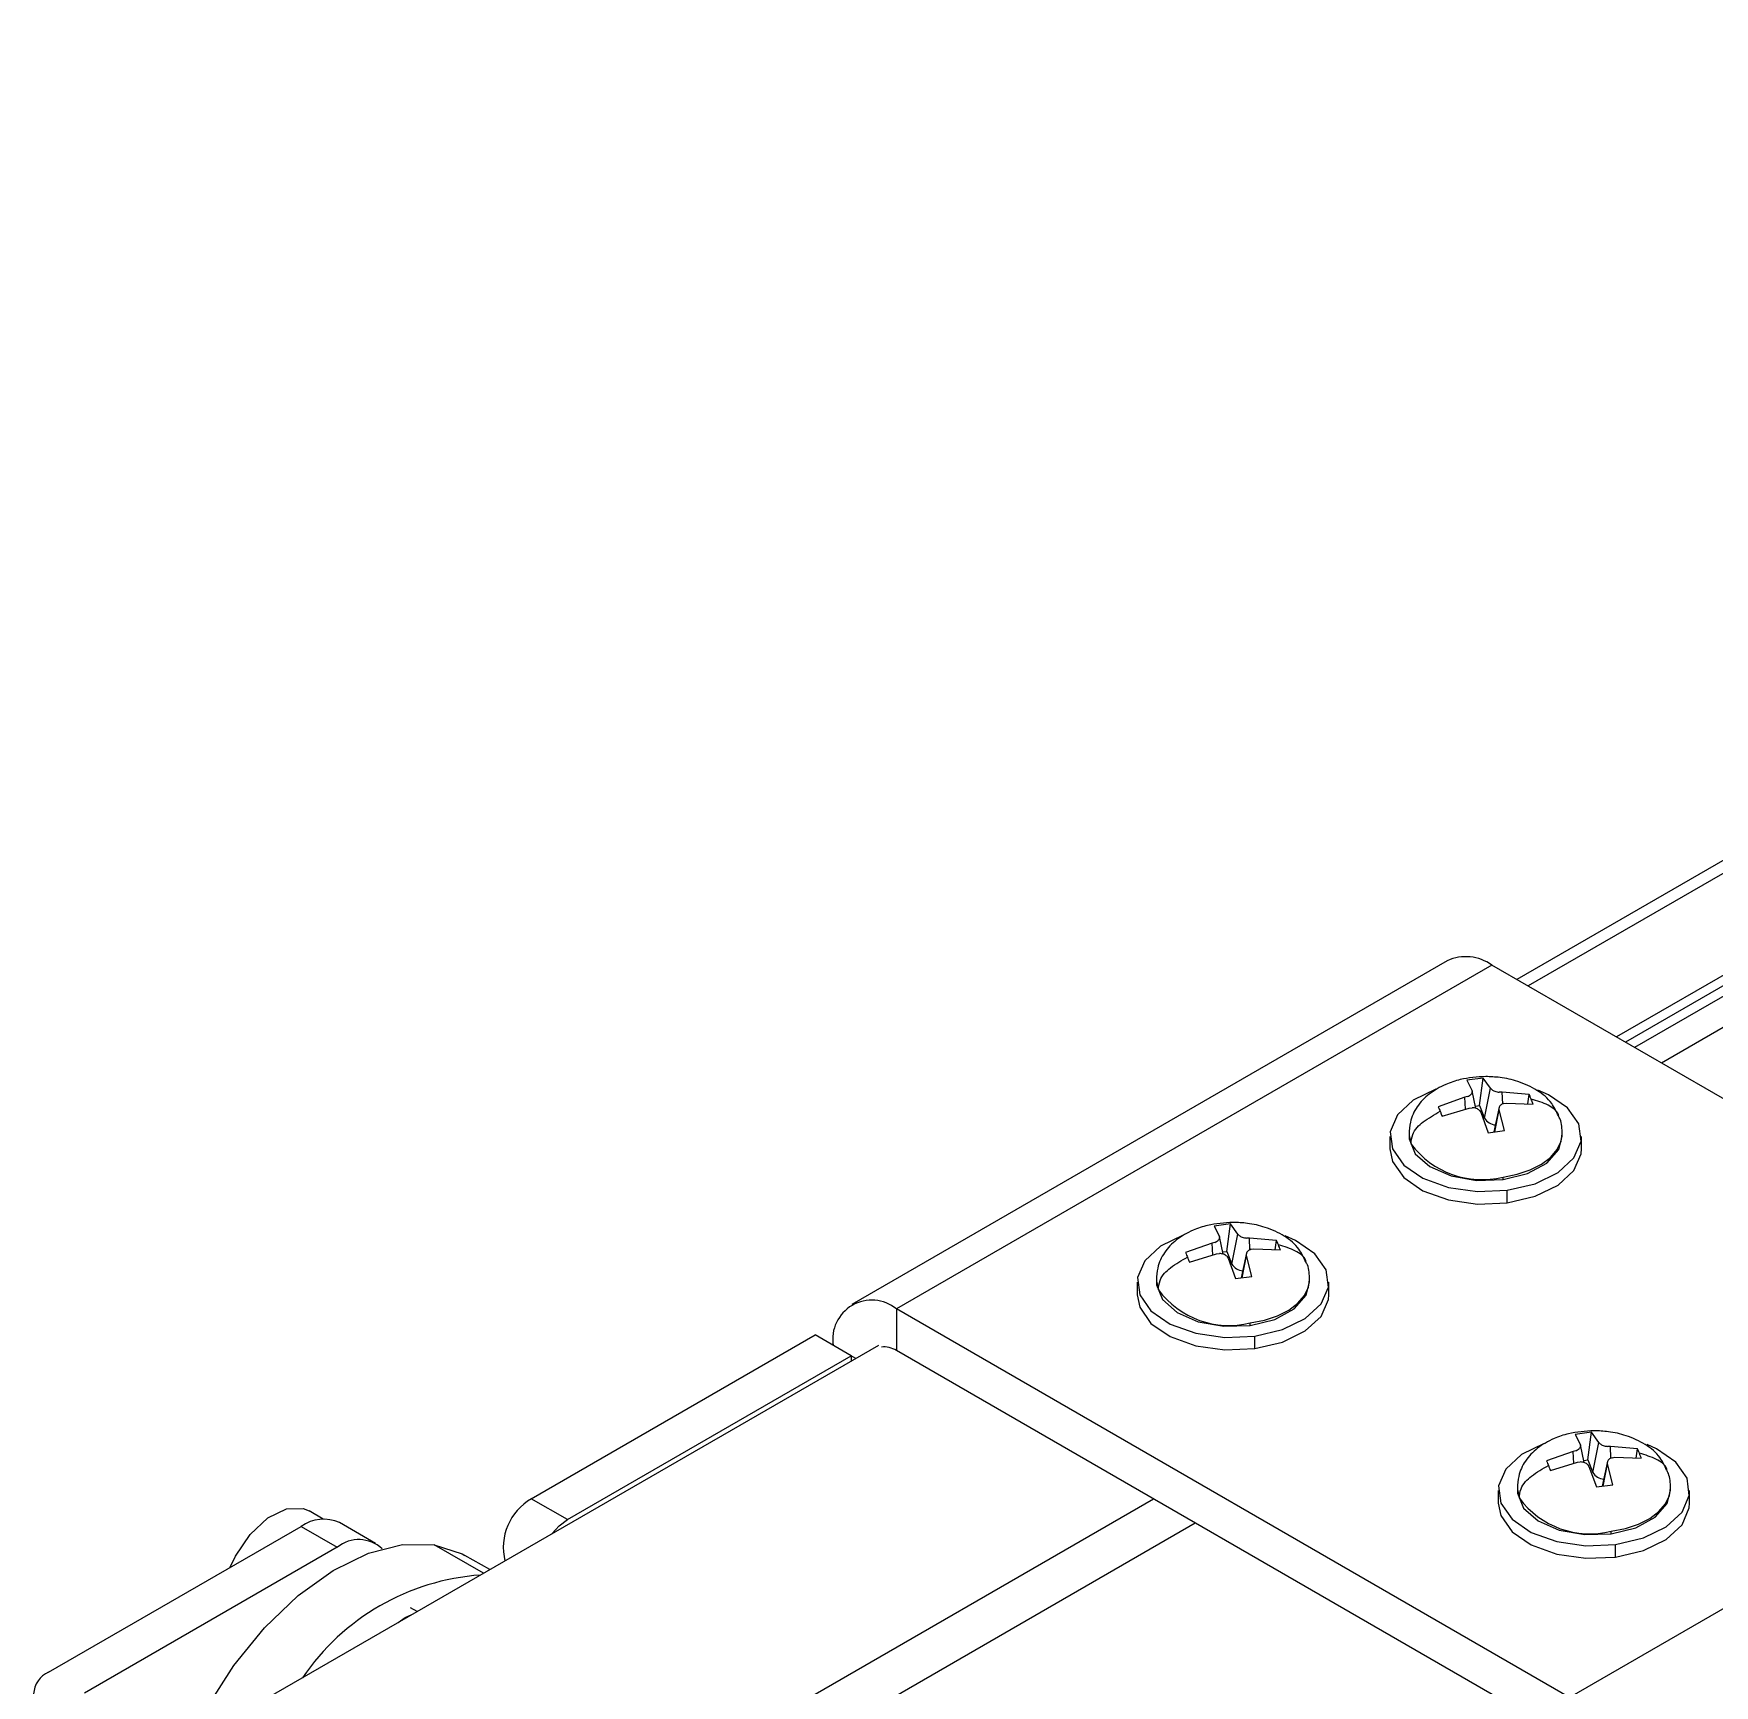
# Model space of a CAD drawing. Header units: millimetres. Extents: x 1258 to 2922, y -135 to 1239.
# Drawn here: x 1636.75 to 1669.67, y 1165.59 to 1197.95 of the extents above; entities that cross this region are included whole.
import ezdxf

# ---------------------------------------------------------------- set-up
doc = ezdxf.new("R2010")
doc.units = ezdxf.units.MM
doc.header["$LTSCALE"] = 6

msp = doc.modelspace()

# ---------------------------------------------------------------- linework, layer by layer
at = {"color": 7, "linetype": 'Continuous', "lineweight": 25}
for p, q in [((1697.902, 1197.953), (1665.802, 1179.422)), ((1699.327, 1196.521), (1667.754, 1178.295)), ((1699.503, 1196.419), (1667.931, 1178.193)), ((1699.68, 1196.317), (1668.108, 1178.091)), ((1700.211, 1196.011), (1668.638, 1177.785)), ((1664.44, 1179.79), (1652.773, 1173.055)), ((1665.315, 1179.704), (1653.647, 1172.968)), ((1678.502, 1172.091), (1665.315, 1179.704)), ((1665.144, 1177.49), (1664.824, 1177.447)), ((1664.824, 1177.447), (1664.924, 1177.243)), ((1665.068, 1176.95), (1665.144, 1177.49)), ((1665.288, 1177.292), (1665.144, 1177.49)), ((1664.783, 1177.113), (1664.263, 1176.927)), ((1664.835, 1177.129), (1664.783, 1177.113)), ((1664.924, 1177.243), (1664.928, 1177.215)), ((1665.001, 1176.897), (1664.926, 1177.242)), ((1665.168, 1176.704), (1665.288, 1177.292)), ((1665.309, 1177.266), (1665.288, 1177.292)), ((1665.514, 1177.211), (1665.458, 1177.212)), ((1666.045, 1177.166), (1665.514, 1177.211)), ((1666.019, 1176.985), (1666.045, 1177.166)), ((1664.337, 1176.742), (1664.868, 1176.903)), ((1664.868, 1176.903), (1664.924, 1176.909)), ((1664.991, 1176.94), (1665.068, 1176.95)), ((1665.068, 1176.95), (1665.168, 1176.704)), ((1665.073, 1176.855), (1665.094, 1176.822)), ((1665.094, 1176.822), (1665.238, 1176.418)), ((1665.456, 1176.918), (1665.351, 1176.434)), ((1665.458, 1176.87), (1665.454, 1176.906)), ((1665.558, 1176.461), (1665.458, 1176.87)), ((1665.547, 1176.992), (1665.599, 1177.001)), ((1665.599, 1177.001), (1666.119, 1176.981)), ((1663.691, 1176.394), (1663.691, 1176.346)), ((1665.238, 1176.418), (1665.558, 1176.461)), ((1666.691, 1176.346), (1666.691, 1176.394)), ((1663.316, 1176.346), (1663.316, 1176.101)), ((1667.066, 1176.101), (1667.066, 1176.346)), ((1665.531, 1175.503), (1665.531, 1175.551)), ((1665.615, 1175.047), (1665.615, 1175.292)), ((1660.194, 1174.632), (1659.874, 1174.589)), ((1659.874, 1174.589), (1659.974, 1174.386)), ((1660.119, 1174.093), (1660.194, 1174.632)), ((1660.338, 1174.435), (1660.194, 1174.632)), ((1660.218, 1173.847), (1660.338, 1174.435)), ((1660.36, 1174.409), (1660.338, 1174.435)), ((1659.834, 1174.255), (1659.313, 1174.07)), ((1659.885, 1174.271), (1659.834, 1174.255)), ((1659.974, 1174.386), (1659.978, 1174.357)), ((1660.051, 1174.039), (1659.976, 1174.385)), ((1660.041, 1174.083), (1660.119, 1174.093)), ((1660.119, 1174.093), (1660.218, 1173.847)), ((1660.564, 1174.353), (1660.508, 1174.355)), ((1661.095, 1174.309), (1660.564, 1174.353)), ((1660.597, 1174.135), (1660.649, 1174.143)), ((1660.649, 1174.143), (1661.169, 1174.124)), ((1661.069, 1174.128), (1661.095, 1174.309)), ((1659.388, 1173.885), (1659.918, 1174.045)), ((1659.918, 1174.045), (1659.974, 1174.051)), ((1660.123, 1173.998), (1660.144, 1173.964)), ((1660.144, 1173.964), (1660.288, 1173.561)), ((1660.507, 1174.061), (1660.401, 1173.576)), ((1660.508, 1174.013), (1660.504, 1174.049)), ((1660.608, 1173.604), (1660.508, 1174.013)), ((1658.366, 1173.489), (1658.366, 1173.244)), ((1658.741, 1173.537), (1658.741, 1173.489)), ((1660.288, 1173.561), (1660.608, 1173.604)), ((1661.741, 1173.489), (1661.741, 1173.537)), ((1662.116, 1173.244), (1662.116, 1173.489)), ((1653.647, 1172.968), (1653.647, 1172.152)), ((1666.835, 1165.355), (1653.647, 1172.968)), ((1646.496, 1169.248), (1652.056, 1172.458)), ((1652.764, 1172.05), (1652.056, 1172.458)), ((1660.581, 1172.645), (1660.581, 1172.693)), ((1653.294, 1172.254), (1640.813, 1165.049)), ((1666.835, 1164.539), (1653.647, 1172.152)), ((1660.666, 1172.189), (1660.666, 1172.434)), ((1647.203, 1168.84), (1652.764, 1172.05)), ((1652.764, 1172.05), (1652.764, 1171.948)), ((1652.852, 1171.998), (1652.764, 1172.049)), ((1678.502, 1172.091), (1666.835, 1165.355)), ((1667.266, 1170.55), (1666.945, 1170.507)), ((1666.945, 1170.507), (1667.046, 1170.304)), ((1667.19, 1170.011), (1667.266, 1170.55)), ((1667.409, 1170.353), (1667.266, 1170.55)), ((1666.905, 1170.173), (1666.384, 1169.988)), ((1666.956, 1170.189), (1666.905, 1170.173)), ((1667.046, 1170.304), (1667.049, 1170.275)), ((1667.122, 1169.957), (1667.047, 1170.303)), ((1667.289, 1169.765), (1667.409, 1170.353)), ((1667.431, 1170.327), (1667.409, 1170.353)), ((1667.635, 1170.271), (1667.579, 1170.273)), ((1668.166, 1170.227), (1667.635, 1170.271)), ((1668.14, 1170.045), (1668.166, 1170.227)), ((1666.459, 1169.803), (1666.989, 1169.963)), ((1666.989, 1169.963), (1667.045, 1169.969)), ((1667.113, 1170.001), (1667.19, 1170.011)), ((1667.19, 1170.011), (1667.289, 1169.765)), ((1667.194, 1169.916), (1667.215, 1169.882)), ((1667.215, 1169.882), (1667.359, 1169.479)), ((1667.578, 1169.979), (1667.472, 1169.494)), ((1667.579, 1169.931), (1667.575, 1169.967)), ((1667.68, 1169.522), (1667.579, 1169.931)), ((1667.668, 1170.053), (1667.72, 1170.061)), ((1667.72, 1170.061), (1668.24, 1170.042)), ((1667.359, 1169.479), (1667.68, 1169.522)), ((1658.686, 1169.243), (1646.117, 1161.987)), ((1647.203, 1168.84), (1646.496, 1169.248)), ((1665.437, 1169.407), (1665.437, 1169.162)), ((1665.812, 1169.455), (1665.812, 1169.407)), ((1668.812, 1169.407), (1668.812, 1169.455)), ((1669.187, 1169.162), (1669.187, 1169.407)), ((1642.42, 1168.851), (1642.144, 1169.01)), ((1637.039, 1165.85), (1641.989, 1168.707)), ((1641.989, 1168.707), (1642.696, 1168.299)), ((1643.446, 1168.374), (1642.739, 1168.782)), ((1646.93, 1161.518), (1659.499, 1168.774)), ((1667.652, 1168.563), (1667.652, 1168.611)), ((1642.696, 1168.299), (1637.746, 1165.442)), ((1667.737, 1168.107), (1667.737, 1168.352)), ((1645.681, 1167.859), (1645.196, 1168.139)), ((1644.259, 1167.038), (1644.132, 1167.112)), ((1643.189, 1166.42), (1643.098, 1166.368))]:
    msp.add_line(p, q, dxfattribs=at)
at = {"color": 8, "linetype": 'Continuous', "lineweight": 25}
for p, q in [((1697.902, 1197.699), (1666.022, 1179.295)), ((1664.794, 1176.88), (1664.783, 1177.113)), ((1665.524, 1176.983), (1665.514, 1177.211)), ((1665.369, 1176.436), (1665.458, 1176.87)), ((1659.844, 1174.023), (1659.834, 1174.255)), ((1660.574, 1174.126), (1660.564, 1174.353)), ((1660.419, 1173.579), (1660.508, 1174.013)), ((1666.915, 1169.941), (1666.905, 1170.173)), ((1667.645, 1170.044), (1667.635, 1170.271)), ((1667.49, 1169.497), (1667.579, 1169.931)), ((1645.562, 1167.79), (1644.594, 1168.348))]:
    msp.add_line(p, q, dxfattribs=at)
at = {"color": 7, "linetype": 'Continuous', "lineweight": 25, "flags": 128}
for points in [[(1664.213, 1177.27), (1663.774, 1177.055), (1663.464, 1176.768), (1663.323, 1176.439), (1663.365, 1176.101), (1663.585, 1175.787), (1663.963, 1175.528), (1664.461, 1175.349), (1665.03, 1175.268), (1665.615, 1175.292)], [(1665.615, 1175.292), (1666.159, 1175.419), (1666.608, 1175.637), (1666.918, 1175.925), (1667.059, 1176.253), (1667.017, 1176.591), (1666.797, 1176.905), (1666.419, 1177.164), (1666.212, 1177.254)], [(1663.316, 1176.101), (1663.365, 1175.856), (1663.585, 1175.542), (1663.963, 1175.283), (1664.461, 1175.104), (1665.03, 1175.023), (1665.615, 1175.047)], [(1663.691, 1176.346), (1663.693, 1176.3), (1663.811, 1176.007), (1664.095, 1175.755), (1664.512, 1175.574), (1665.01, 1175.486), (1665.531, 1175.503)], [(1665.531, 1175.503), (1666.01, 1175.621), (1666.39, 1175.826), (1666.626, 1176.094), (1666.691, 1176.346)], [(1665.615, 1175.047), (1666.159, 1175.174), (1666.608, 1175.392), (1666.918, 1175.68), (1667.059, 1176.008), (1667.066, 1176.101)], [(1659.264, 1174.412), (1658.824, 1174.198), (1658.514, 1173.91), (1658.373, 1173.581), (1658.415, 1173.244), (1658.635, 1172.93), (1659.013, 1172.671), (1659.511, 1172.492), (1660.081, 1172.41), (1660.666, 1172.434)], [(1660.666, 1172.434), (1661.209, 1172.562), (1661.658, 1172.78), (1661.968, 1173.067), (1662.109, 1173.396), (1662.068, 1173.734), (1661.847, 1174.047), (1661.469, 1174.307), (1661.262, 1174.397)], [(1658.741, 1173.489), (1658.743, 1173.442), (1658.861, 1173.149), (1659.146, 1172.897), (1659.562, 1172.717), (1660.061, 1172.629), (1660.581, 1172.645)], [(1660.581, 1172.645), (1661.06, 1172.763), (1661.44, 1172.969), (1661.676, 1173.237), (1661.741, 1173.489)], [(1658.366, 1173.244), (1658.415, 1172.999), (1658.635, 1172.685), (1659.013, 1172.426), (1659.511, 1172.247), (1660.081, 1172.165), (1660.666, 1172.189)], [(1660.666, 1172.189), (1661.209, 1172.317), (1661.658, 1172.535), (1661.968, 1172.822), (1662.109, 1173.151), (1662.116, 1173.244)], [(1666.335, 1170.33), (1665.895, 1170.116), (1665.585, 1169.828), (1665.444, 1169.499), (1665.486, 1169.162), (1665.707, 1168.848), (1666.084, 1168.589), (1666.582, 1168.41), (1667.152, 1168.328), (1667.737, 1168.352)], [(1667.737, 1168.352), (1668.28, 1168.48), (1668.729, 1168.698), (1669.039, 1168.985), (1669.18, 1169.314), (1669.139, 1169.652), (1668.918, 1169.965), (1668.54, 1170.225), (1668.352, 1170.308)], [(1665.437, 1169.162), (1665.486, 1168.917), (1665.707, 1168.603), (1666.084, 1168.344), (1666.582, 1168.165), (1667.152, 1168.083), (1667.737, 1168.107)], [(1665.812, 1169.407), (1665.814, 1169.36), (1665.932, 1169.067), (1666.217, 1168.815), (1666.633, 1168.635), (1667.132, 1168.547), (1667.652, 1168.563)], [(1667.652, 1168.563), (1668.131, 1168.681), (1668.512, 1168.886), (1668.747, 1169.155), (1668.812, 1169.407)], [(1667.737, 1168.107), (1668.28, 1168.235), (1668.729, 1168.453), (1669.039, 1168.74), (1669.18, 1169.069), (1669.187, 1169.162)], [(1640.598, 1167.905), (1640.702, 1168.126), (1640.988, 1168.55), (1641.337, 1168.872), (1641.699, 1169.049), (1642.028, 1169.058), (1642.144, 1169.01)], [(1646.9, 1168.562), (1647.042, 1168.72), (1647.203, 1168.84)], [(1639.722, 1159.884), (1639.461, 1160.294), (1639.245, 1160.93), (1639.161, 1161.677), (1639.214, 1162.505), (1639.4, 1163.383), (1639.713, 1164.278), (1640.141, 1165.155), (1640.667, 1165.98), (1641.271, 1166.721), (1641.929, 1167.351), (1642.617, 1167.844), (1643.308, 1168.183), (1643.976, 1168.353), (1644.594, 1168.348)], [(1644.594, 1168.348), (1645.14, 1168.17), (1645.196, 1168.139)], [(1643.891, 1166.825), (1644.027, 1166.923), (1644.155, 1166.978)]]:
    msp.add_lwpolyline(points, dxfattribs=at)
at = {"color": 8, "linetype": 'Continuous', "lineweight": 25, "flags": 128}
for points in [[(1663.691, 1176.394), (1663.692, 1176.366), (1663.73, 1176.198)], [(1665.531, 1175.551), (1665.809, 1175.605), (1666.064, 1175.69), (1666.285, 1175.802), (1666.464, 1175.936), (1666.594, 1176.088), (1666.671, 1176.252), (1666.691, 1176.398)], [(1658.741, 1173.537), (1658.742, 1173.509), (1658.78, 1173.341)], [(1660.581, 1172.693), (1660.859, 1172.748), (1661.114, 1172.832), (1661.335, 1172.944), (1661.514, 1173.079), (1661.645, 1173.231), (1661.721, 1173.395), (1661.741, 1173.54)], [(1665.812, 1169.455), (1665.813, 1169.427), (1665.851, 1169.259)], [(1667.652, 1168.611), (1667.93, 1168.666), (1668.185, 1168.75), (1668.406, 1168.862), (1668.586, 1168.997), (1668.716, 1169.149), (1668.792, 1169.313), (1668.812, 1169.458)]]:
    msp.add_lwpolyline(points, dxfattribs=at)
at = {"color": 7, "linetype": 'Continuous', "lineweight": 25}
for centre, radius, start, end in [((1664.802, 1178.988), 0.88, 54.3824, 114.3071), ((1665.406, 1176.851), 0.28, 211.7421, 264.9778), ((1665.115, 1177.222), 1.722, 216.4737, 283.9729), ((1660.456, 1173.994), 0.28, 211.7421, 264.9778), ((1653.164, 1172.376), 0.764, 50.7967, 189.214), ((1660.165, 1174.364), 1.722, 216.4737, 283.9729), ((1653.409, 1171.786), 0.437, 56.9536, 97.2374), ((1667.527, 1169.912), 0.28, 211.7421, 264.9778), ((1647.053, 1168.293), 1.105, 120.2301, 193.7356), ((1667.236, 1170.282), 1.722, 216.4737, 283.9729), ((1642.428, 1168.094), 0.754, 65.6929, 125.6176), ((1643.118, 1167.779), 0.669, 47.1184, 129.015), ((1645.832, 1163.153), 4.613, 94.1287, 145.8659), ((1637.239, 1165.4), 0.492, 113.904, 177.2969)]:
    msp.add_arc(centre, radius, start, end, dxfattribs=at)
for points, knots in [([(1665.191, 1177.52), (1665.023, 1177.509), (1664.752, 1177.49), (1664.374, 1177.361), (1664.074, 1177.19), (1663.838, 1176.942), (1663.709, 1176.671), (1663.696, 1176.473), (1663.691, 1176.394)], [0, 0, 0, 0, 0.22537, 0.362542, 0.544663, 0.721288, 0.889007, 1, 1, 1, 1]), ([(1666.615, 1176.749), (1666.576, 1176.834), (1666.485, 1177.035), (1666.207, 1177.26), (1665.851, 1177.426), (1665.499, 1177.508), (1665.285, 1177.516), (1665.191, 1177.52)], [0, 0, 0, 0, 0.173893, 0.411697, 0.648997, 0.845503, 1, 1, 1, 1]), ([(1664.835, 1177.129), (1664.848, 1177.135), (1664.873, 1177.146), (1664.901, 1177.167), (1664.921, 1177.191), (1664.926, 1177.207), (1664.928, 1177.215)], [0, 0, 0, 0, 0.250273, 0.5, 0.749727, 1, 1, 1, 1]), ([(1665.309, 1177.266), (1665.318, 1177.259), (1665.335, 1177.246), (1665.372, 1177.23), (1665.413, 1177.218), (1665.443, 1177.214), (1665.458, 1177.212)], [0, 0, 0, 0, 0.2502728, 0.5, 0.7497272, 1, 1, 1, 1]), ([(1666.083, 1177.078), (1666.076, 1177.095), (1666.063, 1177.126), (1666.05, 1177.154), (1666.045, 1177.166)], [0, 0, 0, 0, 0.5598693, 1, 1, 1, 1]), ([(1666.119, 1176.981), (1666.112, 1177), (1666.101, 1177.034), (1666.088, 1177.065), (1666.083, 1177.078)], [0, 0, 0, 0, 0.560075, 1, 1, 1, 1]), ([(1663.73, 1176.198), (1663.735, 1176.261), (1663.744, 1176.373), (1663.84, 1176.524), (1664.023, 1176.682), (1664.185, 1176.774), (1664.299, 1176.839)], [0, 0, 0, 0, 0.233001, 0.418435, 0.591328, 1, 1, 1, 1]), ([(1664.263, 1176.927), (1664.27, 1176.911), (1664.281, 1176.883), (1664.294, 1176.853), (1664.299, 1176.839)], [0, 0, 0, 0, 0.5600747, 1, 1, 1, 1]), ([(1664.299, 1176.839), (1664.306, 1176.822), (1664.319, 1176.79), (1664.332, 1176.757), (1664.337, 1176.742)], [0, 0, 0, 0, 0.559869, 1, 1, 1, 1]), ([(1665.073, 1176.855), (1665.064, 1176.863), (1665.047, 1176.879), (1665.01, 1176.895), (1664.969, 1176.907), (1664.939, 1176.908), (1664.924, 1176.909)], [0, 0, 0, 0, 0.2502728, 0.5, 0.7497272, 1, 1, 1, 1]), ([(1665.547, 1176.992), (1665.534, 1176.988), (1665.509, 1176.979), (1665.481, 1176.959), (1665.461, 1176.934), (1665.456, 1176.916), (1665.454, 1176.906)], [0, 0, 0, 0, 0.250273, 0.5, 0.749727, 1, 1, 1, 1]), ([(1666.691, 1176.394), (1666.688, 1176.498), (1666.685, 1176.628), (1666.627, 1176.728), (1666.615, 1176.749)], [0, 0, 0, 0, 0.791542, 1, 1, 1, 1]), ([(1660.241, 1174.663), (1660.073, 1174.651), (1659.802, 1174.633), (1659.424, 1174.504), (1659.125, 1174.333), (1658.888, 1174.084), (1658.76, 1173.813), (1658.746, 1173.615), (1658.741, 1173.537)], [0, 0, 0, 0, 0.22537, 0.362542, 0.544663, 0.721288, 0.889007, 1, 1, 1, 1]), ([(1661.665, 1173.891), (1661.626, 1173.976), (1661.535, 1174.177), (1661.257, 1174.403), (1660.901, 1174.569), (1660.549, 1174.65), (1660.335, 1174.659), (1660.241, 1174.663)], [0, 0, 0, 0, 0.173893, 0.411697, 0.648997, 0.845503, 1, 1, 1, 1]), ([(1659.885, 1174.271), (1659.898, 1174.277), (1659.923, 1174.288), (1659.951, 1174.31), (1659.971, 1174.333), (1659.976, 1174.349), (1659.978, 1174.357)], [0, 0, 0, 0, 0.250273, 0.5, 0.749727, 1, 1, 1, 1]), ([(1660.36, 1174.409), (1660.368, 1174.402), (1660.386, 1174.389), (1660.422, 1174.373), (1660.463, 1174.361), (1660.493, 1174.357), (1660.508, 1174.355)], [0, 0, 0, 0, 0.2502728, 0.5, 0.7497272, 1, 1, 1, 1]), ([(1660.597, 1174.135), (1660.585, 1174.13), (1660.56, 1174.122), (1660.531, 1174.101), (1660.511, 1174.077), (1660.507, 1174.058), (1660.504, 1174.049)], [0, 0, 0, 0, 0.250273, 0.5, 0.749727, 1, 1, 1, 1]), ([(1661.133, 1174.221), (1661.126, 1174.238), (1661.113, 1174.268), (1661.1, 1174.296), (1661.095, 1174.309)], [0, 0, 0, 0, 0.5598693, 1, 1, 1, 1]), ([(1661.169, 1174.124), (1661.163, 1174.143), (1661.151, 1174.176), (1661.138, 1174.207), (1661.133, 1174.221)], [0, 0, 0, 0, 0.560075, 1, 1, 1, 1]), ([(1658.78, 1173.341), (1658.785, 1173.403), (1658.794, 1173.515), (1658.89, 1173.667), (1659.073, 1173.824), (1659.235, 1173.917), (1659.349, 1173.982)], [0, 0, 0, 0, 0.233001, 0.418435, 0.591328, 1, 1, 1, 1]), ([(1659.313, 1174.07), (1659.32, 1174.054), (1659.332, 1174.026), (1659.344, 1173.995), (1659.349, 1173.982)], [0, 0, 0, 0, 0.5600747, 1, 1, 1, 1]), ([(1659.349, 1173.982), (1659.356, 1173.964), (1659.369, 1173.933), (1659.382, 1173.899), (1659.388, 1173.885)], [0, 0, 0, 0, 0.559869, 1, 1, 1, 1]), ([(1660.123, 1173.998), (1660.114, 1174.006), (1660.097, 1174.021), (1660.061, 1174.038), (1660.019, 1174.049), (1659.989, 1174.051), (1659.974, 1174.051)], [0, 0, 0, 0, 0.2502728, 0.5, 0.7497272, 1, 1, 1, 1]), ([(1661.741, 1173.537), (1661.739, 1173.64), (1661.735, 1173.771), (1661.677, 1173.871), (1661.665, 1173.891)], [0, 0, 0, 0, 0.791542, 1, 1, 1, 1]), ([(1667.312, 1170.58), (1667.144, 1170.569), (1666.873, 1170.551), (1666.495, 1170.422), (1666.196, 1170.251), (1665.959, 1170.002), (1665.831, 1169.731), (1665.818, 1169.533), (1665.812, 1169.455)], [0, 0, 0, 0, 0.22537, 0.362542, 0.544663, 0.721288, 0.889007, 1, 1, 1, 1]), ([(1668.736, 1169.809), (1668.697, 1169.894), (1668.606, 1170.095), (1668.328, 1170.321), (1667.972, 1170.487), (1667.621, 1170.568), (1667.406, 1170.577), (1667.312, 1170.58)], [0, 0, 0, 0, 0.173893, 0.411697, 0.648997, 0.845503, 1, 1, 1, 1]), ([(1666.956, 1170.189), (1666.969, 1170.195), (1666.994, 1170.206), (1667.022, 1170.228), (1667.042, 1170.251), (1667.047, 1170.267), (1667.049, 1170.275)], [0, 0, 0, 0, 0.250273, 0.5, 0.749727, 1, 1, 1, 1]), ([(1667.431, 1170.327), (1667.439, 1170.32), (1667.457, 1170.307), (1667.493, 1170.291), (1667.534, 1170.279), (1667.564, 1170.275), (1667.579, 1170.273)], [0, 0, 0, 0, 0.2502728, 0.5, 0.7497272, 1, 1, 1, 1]), ([(1668.204, 1170.139), (1668.197, 1170.156), (1668.185, 1170.186), (1668.172, 1170.214), (1668.166, 1170.227)], [0, 0, 0, 0, 0.5598693, 1, 1, 1, 1]), ([(1668.24, 1170.042), (1668.234, 1170.06), (1668.222, 1170.094), (1668.209, 1170.125), (1668.204, 1170.139)], [0, 0, 0, 0, 0.560075, 1, 1, 1, 1]), ([(1665.851, 1169.259), (1665.856, 1169.321), (1665.865, 1169.433), (1665.961, 1169.585), (1666.144, 1169.742), (1666.306, 1169.835), (1666.421, 1169.9)], [0, 0, 0, 0, 0.233001, 0.418435, 0.591328, 1, 1, 1, 1]), ([(1666.384, 1169.988), (1666.391, 1169.972), (1666.403, 1169.944), (1666.415, 1169.913), (1666.421, 1169.9)], [0, 0, 0, 0, 0.5600747, 1, 1, 1, 1]), ([(1666.421, 1169.9), (1666.428, 1169.882), (1666.44, 1169.851), (1666.453, 1169.817), (1666.459, 1169.803)], [0, 0, 0, 0, 0.559869, 1, 1, 1, 1]), ([(1667.194, 1169.916), (1667.185, 1169.924), (1667.168, 1169.939), (1667.132, 1169.956), (1667.09, 1169.967), (1667.06, 1169.969), (1667.045, 1169.969)], [0, 0, 0, 0, 0.2502728, 0.5, 0.7497272, 1, 1, 1, 1]), ([(1667.668, 1170.053), (1667.656, 1170.048), (1667.631, 1170.04), (1667.602, 1170.019), (1667.582, 1169.995), (1667.578, 1169.976), (1667.575, 1169.967)], [0, 0, 0, 0, 0.250273, 0.5, 0.749727, 1, 1, 1, 1]), ([(1668.812, 1169.455), (1668.81, 1169.558), (1668.806, 1169.689), (1668.748, 1169.789), (1668.736, 1169.809)], [0, 0, 0, 0, 0.791542, 1, 1, 1, 1])]:
    msp.add_open_spline(points, degree=3, knots=knots, dxfattribs=at)
at = {"color": 8, "linetype": 'Continuous', "lineweight": 25}
for points in [[(1666.622, 1176.752), (1666.621, 1176.757), (1666.612, 1176.809), (1666.539, 1176.885), (1666.361, 1176.996), (1666.198, 1177.044), (1666.083, 1177.078)], [(1661.672, 1173.894), (1661.671, 1173.899), (1661.662, 1173.952), (1661.589, 1174.028), (1661.412, 1174.139), (1661.248, 1174.187), (1661.133, 1174.221)], [(1668.743, 1169.812), (1668.742, 1169.817), (1668.733, 1169.87), (1668.66, 1169.946), (1668.483, 1170.056), (1668.319, 1170.105), (1668.204, 1170.139)]]:
    msp.add_open_spline(points, degree=3, knots=[0, 0, 0, 0, 0.025929, 0.261425, 0.480996, 1, 1, 1, 1], dxfattribs=at)

doc.saveas('drawing.dxf')
